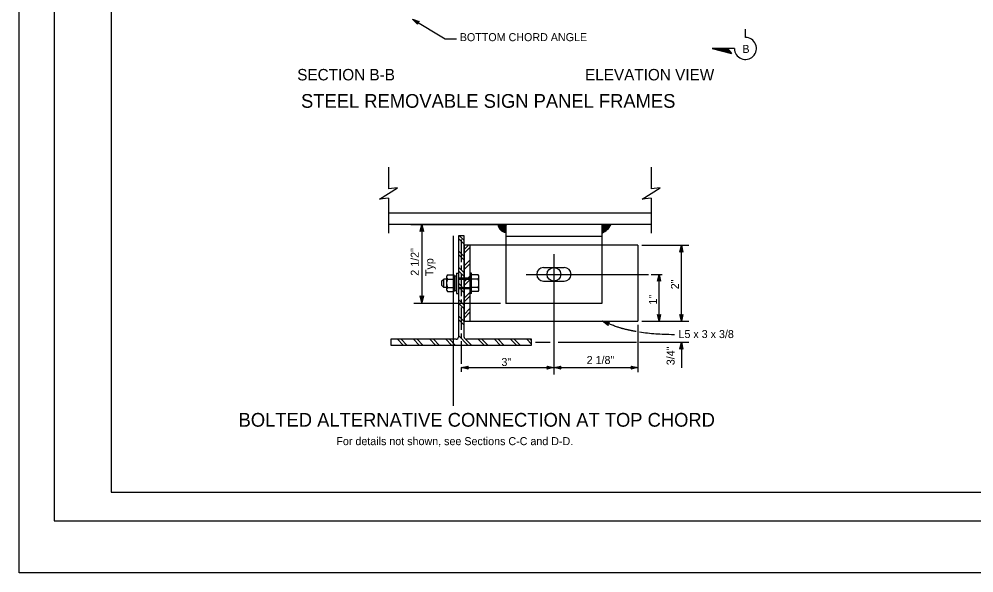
# Model space of a CAD drawing. Extents: x -894 to 866, y -476 to 714.
# Drawn here: x -894 to -59, y -476 to 7 of the extents above; entities that cross this region are included whole.
import ezdxf

# ---------------------------------------------------------------- set-up
doc = ezdxf.new("R2010")
doc.units = 0
for name, color, linetype in [('10 Sheet Format', 7, 'Continuous'), ('22 Misc Cnst Det', 7, 'Continuous'), ('56 Stage 3 Anno', 7, 'Continuous'), ('57 Undefined', 7, 'Continuous'), ('59 Sndwall Anno', 7, 'Continuous'), ('60 Nongeo Data', 7, 'Continuous')]:
    doc.layers.add(name, color=color, linetype=linetype)

msp = doc.modelspace()

# ---------------------------------------------------------------- linework, layer by layer
at = {"layer": '10 Sheet Format'}
for p, q in [((-863.46, 668.96), (-863.46, -431.04)), ((-813.45, 643.96), (-813.45, -406.04)), ((-813.45, -406.04), (811.55, -406.04)), ((-863.46, -431.04), (836.55, -431.04))]:
    msp.add_line(p, q, dxfattribs=at)
for points in [[(-894.04, 713.56), (865.96, 713.56), (865.96, -476.44), (-894.04, -476.44)], [(-863.46, -431.04), (836.55, -431.04), (836.55, 668.96), (-863.46, 668.96)]]:
    msp.add_lwpolyline(points, close=True, dxfattribs=at)
at = {"layer": '22 Misc Cnst Det'}
for p, q in [((-259.11, -8.81), (-259.11, -1.47)), ((-288.29, -18.45), (-271.24, -22.8)), ((-268.76, -18.45), (-288.29, -18.45)), ((-286.89, -18.45), (-271.6, -22.35)), ((-285.49, -18.45), (-271.97, -21.9)), ((-284.08, -18.45), (-272.33, -21.45)), ((-282.68, -18.45), (-272.7, -21)), ((-281.28, -18.45), (-273.06, -20.55)), ((-279.88, -18.45), (-273.43, -20.1)), ((-278.47, -18.45), (-273.79, -19.65)), ((-277.07, -18.45), (-274.16, -19.2)), ((-275.67, -18.45), (-274.52, -18.75)), ((-274.76, -18.45), (-271.24, -22.8))]:
    msp.add_line(p, q, dxfattribs=at)
msp.add_arc((-259.11, -18.45), 9.64, 180.00004, 90.00053, dxfattribs=at)
at = {"layer": '56 Stage 3 Anno'}
for p, q in [((-550.2, 7.04), (-521.5, -10.07)), ((-545.73, 2.82), (-550.2, 7.04)), ((-550.2, 7.04), (-550.2, 7.04)), ((-550.2, 7.04), (-544.36, 5.11)), ((-545.73, 3.23), (-549.01, 6.33)), ((-549, 6.33), (-544.75, 4.92)), ((-545.75, 3.66), (-547.83, 5.62)), ((-547.83, 5.62), (-545.08, 4.71)), ((-545.72, 4.05), (-546.64, 4.91)), ((-546.64, 4.91), (-545.46, 4.53)), ((-544.36, 5.11), (-545.73, 4.38)), ((-545.73, 4.38), (-545.73, 2.82)), ((-545.73, 2.82), (-545.73, 2.82)), ((-544.36, 5.11), (-544.36, 5.11)), ((-521.5, -10.07), (-511.67, -10.07)), ((-543.32, -178.21), (-541.98, -172.21)), ((-542.96, -177.99), (-541.98, -173.59)), ((-542.6, -177.76), (-541.98, -174.97)), ((-541.98, -172.21), (-541.98, -240.5)), ((-541.98, -172.21), (-541.98, -172.21)), ((-541.98, -172.21), (-540.65, -178.21)), ((-541.98, -174.97), (-541.35, -177.8)), ((-541.97, -173.6), (-541.01, -177.97)), ((-541.98, -177.41), (-543.32, -178.21)), ((-543.32, -178.21), (-543.32, -178.21)), ((-542.25, -177.58), (-541.98, -176.35)), ((-541.98, -176.35), (-541.71, -177.56)), ((-540.65, -178.21), (-541.98, -177.41)), ((-540.65, -178.21), (-540.65, -178.21)), ((-514.55, -182.21), (-514.55, -330.59)), ((-349.69, -190.21), (-308.65, -190.21)), ((-316.39, -196.21), (-315.05, -190.21)), ((-316.03, -195.99), (-315.05, -191.59)), ((-315.05, -256.71), (-315.05, -190.21)), ((-315.05, -190.21), (-315.05, -190.21)), ((-315.05, -190.21), (-313.72, -196.21)), ((-315.04, -191.6), (-314.08, -195.97)), ((-426.55, -198.2), (-426.55, -303.32)), ((-315.05, -195.41), (-316.39, -196.21)), ((-316.39, -196.21), (-316.39, -196.21)), ((-315.67, -195.76), (-315.05, -192.97)), ((-315.33, -195.58), (-315.05, -194.35)), ((-315.05, -192.97), (-314.42, -195.8)), ((-315.05, -194.35), (-314.78, -195.56)), ((-313.72, -196.21), (-315.05, -195.41)), ((-313.72, -196.21), (-313.72, -196.21)), ((-450.64, -215.71), (-343.85, -215.71)), ((-341.4, -215.71), (-331.75, -215.71)), ((-335.89, -221.71), (-334.55, -215.71)), ((-334.55, -256.71), (-334.55, -215.71)), ((-334.55, -215.71), (-334.55, -215.71)), ((-334.55, -215.71), (-333.22, -221.71)), ((-334.55, -220.91), (-335.89, -221.71)), ((-335.89, -221.71), (-335.89, -221.71)), ((-335.54, -221.49), (-334.55, -217.09)), ((-335.18, -221.26), (-334.56, -218.47)), ((-334.83, -221.08), (-334.56, -219.85)), ((-334.56, -218.47), (-333.93, -221.3)), ((-334.56, -219.85), (-334.29, -221.06)), ((-334.55, -217.1), (-333.58, -221.47)), ((-333.22, -221.71), (-334.55, -220.91)), ((-333.22, -221.71), (-333.22, -221.71)), ((-473.21, -241.21), (-549.09, -241.21)), ((-541.98, -240.5), (-543.31, -234.5)), ((-543.31, -234.5), (-543.31, -234.5)), ((-543.31, -234.5), (-541.98, -235.3)), ((-541.98, -239.11), (-542.95, -234.74)), ((-541.98, -237.74), (-542.6, -234.91)), ((-541.97, -236.36), (-542.24, -235.15)), ((-541.98, -235.3), (-540.64, -234.5)), ((-540.64, -234.5), (-541.98, -240.5)), ((-540.99, -234.72), (-541.98, -239.12)), ((-541.35, -234.95), (-541.98, -237.74)), ((-541.98, -240.5), (-541.98, -240.5)), ((-541.7, -235.13), (-541.97, -236.36)), ((-540.64, -234.5), (-540.64, -234.5)), ((-379.08, -260.34), (-384.04, -256.71)), ((-384.04, -256.71), (-384.04, -256.71)), ((-384.04, -256.71), (-378.01, -257.89)), ((-379.13, -259.93), (-382.77, -257.26)), ((-382.76, -257.26), (-378.37, -258.13)), ((-379.21, -259.5), (-381.51, -257.82)), ((-381.51, -257.82), (-378.67, -258.38)), ((-379.23, -259.12), (-380.24, -258.37)), ((-380.24, -258.37), (-379.03, -258.61)), ((-378.01, -257.89), (-379.27, -258.79)), ((-378.01, -257.89), (-378.01, -257.89)), ((-349.69, -256.71), (-308.65, -256.71)), ((-334.55, -256.71), (-335.88, -250.71)), ((-335.88, -250.71), (-335.88, -250.71)), ((-335.88, -250.71), (-334.55, -251.51)), ((-334.56, -255.32), (-335.52, -250.94)), ((-334.55, -253.94), (-335.18, -251.12)), ((-334.55, -252.56), (-334.82, -251.35)), ((-334.55, -251.51), (-333.21, -250.71)), ((-333.21, -250.71), (-334.55, -256.71)), ((-333.57, -250.92), (-334.55, -255.33)), ((-333.93, -251.16), (-334.55, -253.94)), ((-334.28, -251.33), (-334.55, -252.56)), ((-334.55, -256.71), (-334.55, -256.71)), ((-333.21, -250.71), (-333.21, -250.71)), ((-315.05, -256.71), (-316.38, -250.71)), ((-316.38, -250.71), (-316.38, -250.71)), ((-316.38, -250.71), (-315.05, -251.51)), ((-315.05, -255.32), (-316.02, -250.94)), ((-315.05, -253.94), (-315.67, -251.12)), ((-315.04, -252.56), (-315.31, -251.35)), ((-315.05, -251.51), (-313.71, -250.71)), ((-313.71, -250.71), (-315.05, -256.71)), ((-314.06, -250.92), (-315.05, -255.33)), ((-314.42, -251.16), (-315.05, -253.94)), ((-315.05, -256.71), (-315.05, -256.71)), ((-314.77, -251.33), (-315.04, -252.56)), ((-313.71, -250.71), (-313.71, -250.71)), ((-379.27, -258.79), (-379.08, -260.34)), ((-379.08, -260.34), (-379.08, -260.34)), ((-353.05, -259.72), (-353.05, -301.19)), ((-442.57, -274.96), (-429.78, -274.96)), ((-422.74, -274.96), (-354.38, -274.96)), ((-351.63, -274.96), (-308.65, -274.96)), ((-316.39, -280.96), (-315.05, -274.96)), ((-315.05, -274.96), (-315.05, -297.45)), ((-315.05, -274.96), (-315.05, -274.96)), ((-315.05, -274.96), (-313.72, -280.96)), ((-315.05, -280.16), (-316.39, -280.96)), ((-316.39, -280.96), (-316.39, -280.96)), ((-316.03, -280.74), (-315.05, -276.34)), ((-315.67, -280.5), (-315.05, -277.72)), ((-315.33, -280.33), (-315.05, -279.1)), ((-315.05, -277.72), (-314.42, -280.54)), ((-315.05, -279.1), (-314.78, -280.31)), ((-313.72, -280.96), (-315.05, -280.16)), ((-315.04, -276.35), (-314.08, -280.72)), ((-313.72, -280.96), (-313.72, -280.96)), ((-507.55, -297.21), (-501.55, -295.88)), ((-507.55, -297.21), (-426.55, -297.21)), ((-501.55, -298.55), (-507.55, -297.21)), ((-507.55, -297.21), (-507.55, -297.21)), ((-501.76, -298.19), (-506.17, -297.21)), ((-506.16, -297.21), (-501.78, -296.24)), ((-504.78, -297.21), (-501.96, -296.59)), ((-502, -297.83), (-504.78, -297.21)), ((-503.4, -297.21), (-502.19, -296.94)), ((-502.17, -297.49), (-503.4, -297.21)), ((-501.55, -295.88), (-502.35, -297.21)), ((-502.35, -297.21), (-501.55, -298.55)), ((-501.55, -295.88), (-501.55, -295.88)), ((-501.55, -298.55), (-501.55, -298.55)), ((-431.75, -297.21), (-432.55, -295.87)), ((-432.55, -295.87), (-432.55, -295.87)), ((-432.55, -295.87), (-426.55, -297.21)), ((-426.55, -297.21), (-432.55, -298.54)), ((-432.55, -298.54), (-431.75, -297.21)), ((-432.55, -298.54), (-432.55, -298.54)), ((-432.33, -296.23), (-427.93, -297.21)), ((-427.94, -297.21), (-432.32, -298.18)), ((-429.31, -297.21), (-432.14, -297.83)), ((-432.1, -296.58), (-429.31, -297.21)), ((-431.92, -296.93), (-430.69, -297.21)), ((-430.69, -297.21), (-431.9, -297.47)), ((-426.55, -297.21), (-420.55, -295.88)), ((-426.55, -297.21), (-353.05, -297.21)), ((-426.55, -297.21), (-426.55, -297.21)), ((-420.55, -298.55), (-426.55, -297.21)), ((-426.55, -297.21), (-426.55, -297.21)), ((-420.77, -298.19), (-425.17, -297.21)), ((-425.16, -297.21), (-420.79, -296.24)), ((-423.79, -297.21), (-420.96, -296.59)), ((-421, -297.83), (-423.79, -297.21)), ((-422.41, -297.21), (-421.2, -296.94)), ((-421.18, -297.49), (-422.41, -297.21)), ((-420.55, -295.88), (-421.35, -297.21)), ((-421.35, -297.21), (-420.55, -298.55)), ((-420.55, -295.88), (-420.55, -295.88)), ((-420.55, -298.55), (-420.55, -298.55)), ((-358.25, -297.21), (-359.05, -295.87)), ((-359.05, -295.87), (-359.05, -295.87)), ((-359.05, -295.87), (-353.05, -297.21)), ((-353.05, -297.21), (-359.05, -298.54)), ((-359.05, -298.54), (-358.25, -297.21)), ((-359.05, -298.54), (-359.05, -298.54)), ((-358.84, -296.23), (-354.43, -297.21)), ((-354.45, -297.21), (-358.82, -298.18)), ((-355.82, -297.21), (-358.64, -297.83)), ((-358.6, -296.58), (-355.82, -297.21)), ((-358.43, -296.93), (-357.2, -297.21)), ((-357.2, -297.21), (-358.41, -297.47)), ((-353.05, -297.21), (-353.05, -297.21))]:
    msp.add_line(p, q, dxfattribs=at)
for points in [[(-507.55, -185.18), (-507.55, -204.96)], [(-507.55, -207.93), (-507.55, -211.88)], [(-426.55, -200.82), (-426.55, -218.35)], [(-507.55, -214.85), (-507.55, -234.64)], [(-447.97, -215.71), (-430.17, -215.71)], [(-427.5, -215.71), (-423.94, -215.71)], [(-421.27, -215.71), (-403.47, -215.71)], [(-400.8, -215.71), (-397.24, -215.71)], [(-394.57, -215.71), (-376.77, -215.71)], [(-374.1, -215.71), (-370.54, -215.71)], [(-367.87, -215.71), (-350.08, -215.71)], [(-347.41, -215.71), (-343.85, -215.71)], [(-426.55, -220.97), (-426.55, -224.48)], [(-426.55, -227.11), (-426.55, -244.63)], [(-507.55, -237.61), (-507.55, -241.56)], [(-507.55, -244.53), (-507.55, -264.31)], [(-426.55, -247.26), (-426.55, -250.76)], [(-426.55, -253.39), (-426.55, -270.91)], [(-507.55, -267.28), (-507.55, -271.24)], [(-507.55, -274.21), (-507.55, -293.99)], [(-426.55, -273.54), (-426.55, -277.04)], [(-426.55, -279.67), (-426.55, -297.19)], [(-507.55, -296.96), (-507.55, -300.92)], [(-426.55, -299.82), (-426.55, -303.32)]]:
    msp.add_lwpolyline(points, dxfattribs=at)
for points, degree in [([(-354.59, -265.74), (-362.59, -264.23), (-372.03, -261.61), (-384.04, -256.71)], 2), ([(-321.1, -268.48), (-328.14, -268.38), (-337.04, -268.03), (-347.46, -266.94), (-351.58, -266.27)], 3)]:
    msp.add_open_spline(points, degree=degree, dxfattribs=at)
at = {"layer": '59 Sndwall Anno'}
for p, q in [((-505.05, -186.12), (-508.96, -182.21)), ((-505.05, -189.33), (-510.05, -184.33)), ((-505.05, -194.08), (-501.18, -190.21)), ((-505.05, -200.26), (-510.05, -195.26)), ((-505.05, -203.47), (-510.05, -198.47)), ((-505.05, -197.29), (-500.05, -192.29)), ((-505.05, -208.22), (-500.05, -203.22)), ((-505.05, -211.43), (-500.05, -206.43)), ((-505.05, -214.4), (-510.05, -209.4)), ((-505.05, -217.61), (-510.05, -212.61)), ((-505.05, -228.54), (-510.05, -223.54)), ((-505.05, -222.36), (-500.05, -217.36)), ((-505.05, -225.57), (-500.05, -220.57)), ((-505.05, -231.76), (-510.05, -226.76)), ((-505.05, -236.5), (-500.05, -231.5)), ((-505.05, -242.69), (-510.05, -237.69)), ((-505.05, -245.9), (-510.05, -240.9)), ((-505.05, -239.71), (-500.05, -234.72)), ((-505.05, -250.65), (-500.05, -245.65)), ((-505.05, -253.86), (-500.05, -248.86)), ((-505.05, -256.83), (-510.05, -251.83)), ((-505.05, -260.04), (-510.05, -255.04)), ((-558.34, -277.46), (-563.34, -272.46)), ((-555.13, -277.46), (-560.13, -272.46)), ((-544.2, -277.46), (-549.2, -272.46)), ((-540.99, -277.46), (-545.99, -272.46)), ((-530.06, -277.46), (-535.06, -272.46)), ((-526.85, -277.46), (-531.85, -272.46)), ((-515.92, -277.46), (-520.92, -272.46)), ((-512.7, -277.46), (-517.7, -272.46)), ((-501.77, -277.46), (-510.05, -269.18)), ((-498.56, -277.46), (-503.81, -272.2)), ((-487.63, -277.46), (-492.63, -272.46)), ((-484.42, -277.46), (-489.42, -272.46)), ((-473.49, -277.46), (-478.49, -272.46)), ((-470.28, -277.46), (-475.28, -272.46)), ((-459.35, -277.46), (-464.35, -272.46)), ((-456.14, -277.46), (-461.14, -272.46)), ((-446.05, -276.61), (-450.2, -272.46)), ((-446.05, -273.4), (-446.99, -272.46))]:
    msp.add_line(p, q, dxfattribs=at)
at = {"layer": '60 Nongeo Data'}
for p, q in [((-571.16, -122.06), (-571.16, -141.16)), ((-341.56, -122.06), (-341.56, -141.16)), ((-571.16, -149.08), (-571.16, -179.71)), ((-341.56, -149.08), (-341.56, -179.71)), ((-341.55, -162.21), (-571.16, -162.21)), ((-341.55, -172.21), (-571.16, -172.21)), ((-551.55, -172.21), (-467.55, -172.21)), ((-468.55, -172.21), (-468.55, -190.21)), ((-384.55, -172.21), (-384.55, -190.21)), ((-505.05, -182.21), (-510.05, -182.21)), ((-510.05, -182.21), (-510.05, -270.46)), ((-505.05, -270.46), (-505.05, -182.21)), ((-384.55, -182.71), (-468.55, -182.71)), ((-353.05, -190.21), (-505.05, -190.21)), ((-505.05, -190.21), (-505.05, -256.71)), ((-500.05, -190.21), (-500.05, -256.71)), ((-468.55, -190.21), (-468.55, -241.21)), ((-384.55, -190.21), (-384.55, -241.21)), ((-353.05, -190.21), (-353.05, -256.71)), ((-519.65, -216.14), (-513.99, -216.14)), ((-511.66, -214.56), (-510.05, -214.56)), ((-511.66, -214.56), (-511.66, -232.35)), ((-498.43, -214.56), (-500.05, -214.56)), ((-498.43, -232.35), (-498.43, -214.56)), ((-492.77, -216.14), (-498.43, -216.14)), ((-435.59, -209.69), (-417.45, -209.69)), ((-524.44, -221.44), (-522.82, -219.82)), ((-524.44, -225.48), (-524.44, -221.44)), ((-522.82, -223.46), (-522.88, -223.46)), ((-520.39, -219.82), (-522.82, -219.82)), ((-522.82, -227.1), (-522.82, -219.82)), ((-520.39, -217.97), (-520.39, -228.95)), ((-519.65, -219.8), (-513.99, -219.8)), ((-513.26, -217.14), (-511.66, -217.14)), ((-513.26, -217.14), (-513.26, -229.78)), ((-510.05, -218.74), (-500.05, -218.74)), ((-510.05, -219.82), (-500.05, -219.82)), ((-492.77, -219.8), (-498.43, -219.8)), ((-492.03, -228.95), (-492.03, -217.97)), ((-435.59, -221.73), (-417.45, -221.73)), ((-524.44, -225.48), (-522.82, -227.1)), ((-520.39, -227.1), (-522.82, -227.1)), ((-519.65, -227.12), (-513.99, -227.12)), ((-519.65, -230.78), (-513.99, -230.78)), ((-513.26, -229.78), (-511.66, -229.78)), ((-511.66, -232.35), (-510.05, -232.35)), ((-510.05, -227.1), (-500.05, -227.1)), ((-510.05, -228.17), (-500.05, -228.17)), ((-498.43, -232.35), (-500.05, -232.35)), ((-492.77, -227.12), (-498.43, -227.12)), ((-492.77, -230.78), (-498.43, -230.78)), ((-384.55, -241.21), (-468.55, -241.21)), ((-505.05, -256.71), (-353.05, -256.71)), ((-512.05, -272.46), (-569.05, -272.46)), ((-569.05, -272.46), (-569.05, -277.46)), ((-446.05, -272.46), (-503.05, -272.46)), ((-446.05, -277.46), (-446.05, -272.46)), ((-569.05, -277.46), (-446.05, -277.46))]:
    msp.add_line(p, q, dxfattribs=at)
for points in [[(-571.16, -149.08), (-579.08, -150.07), (-563.24, -140.17), (-571.16, -141.16)], [(-341.56, -149.08), (-349.48, -150.07), (-333.64, -140.17), (-341.56, -141.16)]]:
    msp.add_lwpolyline(points, dxfattribs=at)
msp.add_circle((-426.55, -215.71), 6, dxfattribs=at)
for centre, radius, start, end in [((-467.47, -171.02), 8.19, 188.60021, 262.42516), ((-467.47, -171.02), 7.69, 188.83472, 261.92927), ((-467.47, -171.02), 7.19, 189.45481, 261.36363), ((-467.47, -171.02), 6.69, 190.16903, 260.71236), ((-467.47, -171.02), 6.19, 191.00069, 259.95428), ((-467.47, -171.02), 5.69, 191.98163, 259.06062), ((-467.47, -171.02), 5.19, 193.15639, 257.9911), ((-467.47, -171.02), 4.69, 194.58945, 256.68763), ((-467.47, -171.02), 4.19, 196.37794, 255.06296), ((-467.47, -171.02), 3.69, 198.67572, 252.97954), ((-467.47, -171.02), 3.19, 201.74338, 250.20612), ((-467.47, -171.02), 2.69, 206.06473, 246.31841), ((-467.47, -171.02), 2.19, 212.67305, 240.43012), ((-467.47, -171.02), 1.69, 224.41531, 230.22656), ((-391.05, -164.58), 15.89, 294.13958, 331.32217), ((-391.05, -164.58), 15.39, 294.97656, 330.29894), ((-391.05, -164.58), 14.89, 295.87608, 329.19537), ((-391.05, -164.58), 14.39, 296.84576, 328.00089), ((-391.05, -164.58), 13.89, 297.89456, 326.70287), ((-391.05, -164.58), 13.39, 299.03316, 325.286), ((-391.05, -164.58), 12.89, 300.27433, 323.73149), ((-391.05, -164.58), 12.39, 301.63359, 322.01591), ((-391.05, -164.58), 11.89, 303.13, 320.10946), ((-391.05, -164.58), 11.39, 304.78736, 317.9734), ((-391.05, -164.58), 10.89, 306.63586, 315.55589), ((-391.05, -164.58), 10.39, 308.71472, 312.78488), ((-391.05, -164.58), 16.39, 293.35863, 332.16514), ((-517.76, -217.97), 2.63, 135.96474, 224.03526), ((-515.89, -217.97), 2.63, 315.96474, 44.03526), ((-494.66, -217.97), 2.63, 315.96474, 44.03526), ((-435.59, -215.71), 6, 90, 270), ((-417.45, -215.71), 6, 270, 90), ((-510.45, -223.46), 9.91, 158.32588, 201.67412), ((-523.2, -223.46), 9.91, 338.32588, 21.67412), ((-501.98, -223.46), 9.91, 338.32588, 21.67412), ((-517.76, -228.95), 2.63, 135.96474, 224.03526), ((-515.89, -228.95), 2.63, 315.96474, 44.03526), ((-494.66, -228.95), 2.63, 315.96474, 44.03526), ((-512.05, -270.46), 2, 270, 0), ((-503.05, -270.46), 2, 180, 270)]:
    msp.add_arc(centre, radius, start, end, dxfattribs=at)

# ---------------------------------------------------------------- texts
at = {"layer": '56 Stage 3 Anno'}
msp.add_text('B', height=7, dxfattribs=at).set_placement((-261.78, -22.36))
at = {"layer": '57 Undefined'}
for s, height, p in [('BOTTOM CHORD ANGLE', 7, (-508.81, -12.08)), ('SECTION B-B', 10, (-650.91, -46.35)), ('ELEVATION VIEW', 10, (-399.33, -46.35)), ('STEEL REMOVABLE SIGN PANEL FRAMES', 12, (-647.58, -70.29)), ('L5 x 3 x 3/8', 7, (-317.62, -271.37)), ('3"', 7, (-472.42, -295.79)), ('2 1/8"', 7, (-397.9, -294.05)), ('BOLTED ALTERNATIVE CONNECTION AT TOP CHORD', 12, (-702.16, -348.76)), ('For details not shown, see Sections C-C and D-D.', 7, (-616.68, -364.89))]:
    msp.add_text(s, height=height, dxfattribs=at).set_placement(p)
for s, p in [('2 1/2"', (-544.67, -216.94)), ('Typ', (-531.87, -217.26)), ('2"', (-317.19, -228.77)), ('1"', (-336.48, -242.09)), ('3/4"', (-321.02, -295.07))]:
    msp.add_text(s, height=7, rotation=90, dxfattribs=at).set_placement(p)

doc.saveas('drawing.dxf')
